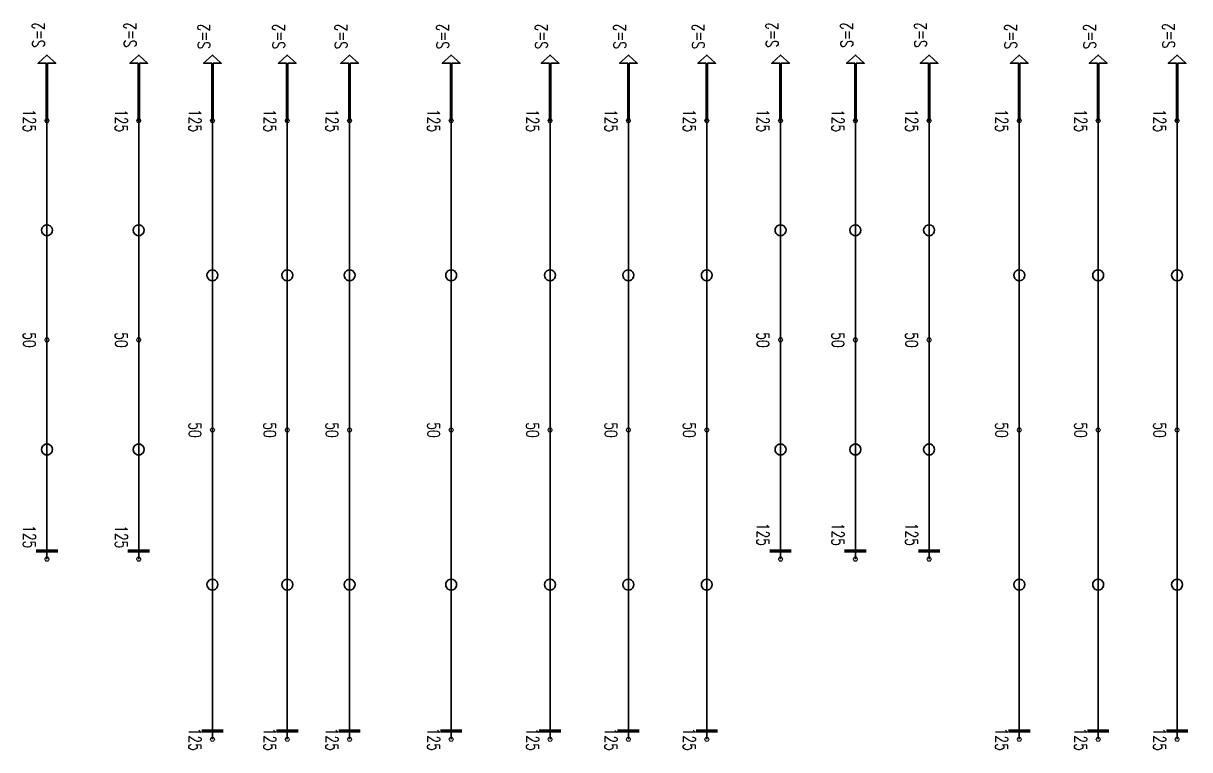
# Model space of a CAD drawing. Header units: millimetres. Extents: x 118516 to 587762, y -24154 to 50684.
# Drawn here: x 531768 to 553120, y 27610 to 40912 of the extents above; entities that cross this region are included whole.
import ezdxf

# ---------------------------------------------------------------- set-up
doc = ezdxf.new("R2010")
doc.units = ezdxf.units.MM
doc.layers.add('Current_plane_Column', color=7, linetype='Continuous', true_color=0x4b00ff)
doc.layers.add('NDC_S-ANNO', color=7, linetype='Continuous', lineweight=20)
doc.layers.add('NDC_S-TENDON', color=6, linetype='Continuous', lineweight=35)
doc.styles.add('NDC_ANNO', font='', dxfattribs={"width": 0.8})
doc.styles.get('NDC_ANNO').set_extended_font_data('Dotum')

# ---------------------------------------------------------------- blocks, each defined once
blk = doc.blocks.new('TDY')
at = {"layer": 'NDC_S-TENDON', "linetype": 'Continuous'}
for points, elevation in [([(23462, 29630), (23462, 30680), (23612, 30680), (23450, 30830), (23288, 30680), (23438, 30680), (23438, 29630)], 2875), ([(25142, 29630), (25142, 30680), (25292, 30680), (25130, 30830), (24968, 30680), (25118, 30680), (25118, 29630)], 2875), ([(26492, 29630), (26492, 30680), (26642, 30680), (26480, 30830), (26318, 30680), (26468, 30680), (26468, 29630)], 2875), ([(27862, 29630), (27862, 30680), (28012, 30680), (27850, 30830), (27688, 30680), (27838, 30680), (27838, 29630)], 2875), ([(29002, 29630), (29002, 30680), (29152, 30680), (28990, 30830), (28828, 30680), (28978, 30680), (28978, 29630)], 2875), ([(30862, 29630), (30862, 30680), (31012, 30680), (30850, 30830), (30688, 30680), (30838, 30680), (30838, 29630)], 2875), ([(32672, 29630), (32672, 30680), (32822, 30680), (32660, 30830), (32498, 30680), (32648, 30680), (32648, 29630)], 2875), ([(34107, 29630), (34107, 30680), (34257, 30680), (34095, 30830), (33933, 30680), (34083, 30680), (34083, 29630)], 2875), ([(35542, 29630), (35542, 30680), (35692, 30680), (35530, 30830), (35368, 30680), (35518, 30680), (35518, 29630)], 2875), ([(36892, 29630), (36892, 30680), (37042, 30680), (36880, 30830), (36718, 30680), (36868, 30680), (36868, 29630)], 2875), ([(38262, 29630), (38262, 30680), (38412, 30680), (38250, 30830), (38088, 30680), (38238, 30680), (38238, 29630)], 2875), ([(39612, 29630), (39612, 30680), (39762, 30680), (39600, 30830), (39438, 30680), (39588, 30680), (39588, 29630)], 2875), ([(41262, 29630), (41262, 30680), (41412, 30680), (41250, 30830), (41088, 30680), (41238, 30680), (41238, 29630)], 2875), ([(42707, 29630), (42707, 30680), (42857, 30680), (42695, 30830), (42533, 30680), (42683, 30680), (42683, 29630)], 2875), ([(44152, 29630), (44152, 30680), (44302, 30680), (44140, 30830), (43978, 30680), (44128, 30680), (44128, 29630)], 2875), ([(23450, 27523), (23481, 27527), (23509, 27542), (23531, 27564), (23545, 27592), (23550, 27623), (23545, 27653), (23531, 27681), (23509, 27703), (23481, 27718), (23450, 27723), (23419, 27718), (23391, 27703), (23369, 27681), (23355, 27653), (23350, 27623), (23355, 27592), (23369, 27564), (23391, 27542), (23419, 27527), (23450, 27523)], 2832), ([(25130, 27523), (25160, 27527), (25188, 27542), (25210, 27564), (25225, 27592), (25230, 27623), (25225, 27653), (25210, 27681), (25188, 27703), (25160, 27718), (25130, 27723), (25099, 27718), (25071, 27703), (25049, 27681), (25034, 27653), (25030, 27623), (25034, 27592), (25049, 27564), (25071, 27542), (25099, 27527), (25130, 27523)], 2832), ([(36880, 27523), (36910, 27527), (36938, 27542), (36960, 27564), (36975, 27592), (36980, 27623), (36975, 27653), (36960, 27681), (36938, 27703), (36910, 27718), (36880, 27723), (36849, 27718), (36821, 27703), (36799, 27681), (36784, 27653), (36780, 27623), (36784, 27592), (36799, 27564), (36821, 27542), (36849, 27527), (36880, 27523)], 2832), ([(38250, 27523), (38281, 27527), (38309, 27542), (38331, 27564), (38345, 27592), (38350, 27623), (38345, 27653), (38331, 27681), (38309, 27703), (38281, 27718), (38250, 27723), (38219, 27718), (38191, 27703), (38169, 27681), (38155, 27653), (38150, 27623), (38155, 27592), (38169, 27564), (38191, 27542), (38219, 27527), (38250, 27523)], 2832), ([(39600, 27523), (39631, 27527), (39659, 27542), (39681, 27564), (39695, 27592), (39700, 27623), (39695, 27653), (39681, 27681), (39659, 27703), (39631, 27718), (39600, 27723), (39569, 27718), (39541, 27703), (39519, 27681), (39505, 27653), (39500, 27623), (39505, 27592), (39519, 27564), (39541, 27542), (39569, 27527), (39600, 27523)], 2832), ([(26480, 26698), (26510, 26702), (26538, 26717), (26560, 26739), (26575, 26767), (26580, 26798), (26575, 26828), (26560, 26856), (26538, 26878), (26510, 26893), (26480, 26898), (26449, 26893), (26421, 26878), (26399, 26856), (26384, 26828), (26380, 26798), (26384, 26767), (26399, 26739), (26421, 26717), (26449, 26702), (26480, 26698)], 2832), ([(27850, 26698), (27881, 26702), (27909, 26717), (27931, 26739), (27945, 26767), (27950, 26798), (27945, 26828), (27931, 26856), (27909, 26878), (27881, 26893), (27850, 26898), (27819, 26893), (27791, 26878), (27769, 26856), (27755, 26828), (27750, 26798), (27755, 26767), (27769, 26739), (27791, 26717), (27819, 26702), (27850, 26698)], 2832), ([(28990, 26698), (29021, 26702), (29049, 26717), (29071, 26739), (29085, 26767), (29090, 26798), (29085, 26828), (29071, 26856), (29049, 26878), (29021, 26893), (28990, 26898), (28959, 26893), (28931, 26878), (28909, 26856), (28895, 26828), (28890, 26798), (28895, 26767), (28909, 26739), (28931, 26717), (28959, 26702), (28990, 26698)], 2832), ([(30850, 26698), (30881, 26702), (30909, 26717), (30931, 26739), (30945, 26767), (30950, 26798), (30945, 26828), (30931, 26856), (30909, 26878), (30881, 26893), (30850, 26898), (30819, 26893), (30791, 26878), (30769, 26856), (30755, 26828), (30750, 26798), (30755, 26767), (30769, 26739), (30791, 26717), (30819, 26702), (30850, 26698)], 2832), ([(32660, 26698), (32691, 26702), (32719, 26717), (32741, 26739), (32755, 26767), (32760, 26798), (32755, 26828), (32741, 26856), (32719, 26878), (32691, 26893), (32660, 26898), (32629, 26893), (32601, 26878), (32579, 26856), (32565, 26828), (32560, 26798), (32565, 26767), (32579, 26739), (32601, 26717), (32629, 26702), (32660, 26698)], 2832), ([(34095, 26698), (34126, 26702), (34154, 26717), (34176, 26739), (34190, 26767), (34195, 26798), (34190, 26828), (34176, 26856), (34154, 26878), (34126, 26893), (34095, 26898), (34064, 26893), (34036, 26878), (34014, 26856), (34000, 26828), (33995, 26798), (34000, 26767), (34014, 26739), (34036, 26717), (34064, 26702), (34095, 26698)], 2832), ([(35530, 26698), (35560, 26702), (35588, 26717), (35610, 26739), (35625, 26767), (35630, 26798), (35625, 26828), (35610, 26856), (35588, 26878), (35560, 26893), (35530, 26898), (35499, 26893), (35471, 26878), (35449, 26856), (35434, 26828), (35430, 26798), (35434, 26767), (35449, 26739), (35471, 26717), (35499, 26702), (35530, 26698)], 2832), ([(41250, 26698), (41281, 26702), (41309, 26717), (41331, 26739), (41345, 26767), (41350, 26798), (41345, 26828), (41331, 26856), (41309, 26878), (41281, 26893), (41250, 26898), (41219, 26893), (41191, 26878), (41169, 26856), (41155, 26828), (41150, 26798), (41155, 26767), (41169, 26739), (41191, 26717), (41219, 26702), (41250, 26698)], 2832), ([(42695, 26698), (42726, 26702), (42754, 26717), (42776, 26739), (42790, 26767), (42795, 26798), (42790, 26828), (42776, 26856), (42754, 26878), (42726, 26893), (42695, 26898), (42664, 26893), (42636, 26878), (42614, 26856), (42600, 26828), (42595, 26798), (42600, 26767), (42614, 26739), (42636, 26717), (42664, 26702), (42695, 26698)], 2832), ([(44140, 26698), (44171, 26702), (44199, 26717), (44221, 26739), (44235, 26767), (44240, 26798), (44235, 26828), (44221, 26856), (44199, 26878), (44171, 26893), (44140, 26898), (44109, 26893), (44081, 26878), (44059, 26856), (44045, 26828), (44040, 26798), (44045, 26767), (44059, 26739), (44081, 26717), (44109, 26702), (44140, 26698)], 2832), ([(23450, 23508), (23481, 23512), (23509, 23527), (23531, 23549), (23545, 23577), (23550, 23608), (23545, 23638), (23531, 23666), (23509, 23688), (23481, 23703), (23450, 23708), (23419, 23703), (23391, 23688), (23369, 23666), (23355, 23638), (23350, 23608), (23355, 23577), (23369, 23549), (23391, 23527), (23419, 23512), (23450, 23508)], 2832), ([(25130, 23508), (25160, 23512), (25188, 23527), (25210, 23549), (25225, 23577), (25230, 23608), (25225, 23638), (25210, 23666), (25188, 23688), (25160, 23703), (25130, 23708), (25099, 23703), (25071, 23688), (25049, 23666), (25034, 23638), (25030, 23608), (25034, 23577), (25049, 23549), (25071, 23527), (25099, 23512), (25130, 23508)], 2832), ([(36880, 23508), (36910, 23512), (36938, 23527), (36960, 23549), (36975, 23577), (36980, 23608), (36975, 23638), (36960, 23666), (36938, 23688), (36910, 23703), (36880, 23708), (36849, 23703), (36821, 23688), (36799, 23666), (36784, 23638), (36780, 23608), (36784, 23577), (36799, 23549), (36821, 23527), (36849, 23512), (36880, 23508)], 2832), ([(38250, 23508), (38281, 23512), (38309, 23527), (38331, 23549), (38345, 23577), (38350, 23608), (38345, 23638), (38331, 23666), (38309, 23688), (38281, 23703), (38250, 23708), (38219, 23703), (38191, 23688), (38169, 23666), (38155, 23638), (38150, 23608), (38155, 23577), (38169, 23549), (38191, 23527), (38219, 23512), (38250, 23508)], 2832), ([(39600, 23508), (39631, 23512), (39659, 23527), (39681, 23549), (39695, 23577), (39700, 23608), (39695, 23638), (39681, 23666), (39659, 23688), (39631, 23703), (39600, 23708), (39569, 23703), (39541, 23688), (39519, 23666), (39505, 23638), (39500, 23608), (39505, 23577), (39519, 23549), (39541, 23527), (39569, 23512), (39600, 23508)], 2832), ([(26480, 21033), (26510, 21037), (26538, 21052), (26560, 21074), (26575, 21102), (26580, 21133), (26575, 21163), (26560, 21191), (26538, 21213), (26510, 21228), (26480, 21233), (26449, 21228), (26421, 21213), (26399, 21191), (26384, 21163), (26380, 21133), (26384, 21102), (26399, 21074), (26421, 21052), (26449, 21037), (26480, 21033)], 2832), ([(27850, 21033), (27881, 21037), (27909, 21052), (27931, 21074), (27945, 21102), (27950, 21133), (27945, 21163), (27931, 21191), (27909, 21213), (27881, 21228), (27850, 21233), (27819, 21228), (27791, 21213), (27769, 21191), (27755, 21163), (27750, 21133), (27755, 21102), (27769, 21074), (27791, 21052), (27819, 21037), (27850, 21033)], 2832), ([(28990, 21033), (29021, 21037), (29049, 21052), (29071, 21074), (29085, 21102), (29090, 21133), (29085, 21163), (29071, 21191), (29049, 21213), (29021, 21228), (28990, 21233), (28959, 21228), (28931, 21213), (28909, 21191), (28895, 21163), (28890, 21133), (28895, 21102), (28909, 21074), (28931, 21052), (28959, 21037), (28990, 21033)], 2832), ([(30850, 21033), (30881, 21037), (30909, 21052), (30931, 21074), (30945, 21102), (30950, 21133), (30945, 21163), (30931, 21191), (30909, 21213), (30881, 21228), (30850, 21233), (30819, 21228), (30791, 21213), (30769, 21191), (30755, 21163), (30750, 21133), (30755, 21102), (30769, 21074), (30791, 21052), (30819, 21037), (30850, 21033)], 2832), ([(32660, 21033), (32691, 21037), (32719, 21052), (32741, 21074), (32755, 21102), (32760, 21133), (32755, 21163), (32741, 21191), (32719, 21213), (32691, 21228), (32660, 21233), (32629, 21228), (32601, 21213), (32579, 21191), (32565, 21163), (32560, 21133), (32565, 21102), (32579, 21074), (32601, 21052), (32629, 21037), (32660, 21033)], 2832), ([(34095, 21033), (34126, 21037), (34154, 21052), (34176, 21074), (34190, 21102), (34195, 21133), (34190, 21163), (34176, 21191), (34154, 21213), (34126, 21228), (34095, 21233), (34064, 21228), (34036, 21213), (34014, 21191), (34000, 21163), (33995, 21133), (34000, 21102), (34014, 21074), (34036, 21052), (34064, 21037), (34095, 21033)], 2832), ([(35530, 21033), (35560, 21037), (35588, 21052), (35610, 21074), (35625, 21102), (35630, 21133), (35625, 21163), (35610, 21191), (35588, 21213), (35560, 21228), (35530, 21233), (35499, 21228), (35471, 21213), (35449, 21191), (35434, 21163), (35430, 21133), (35434, 21102), (35449, 21074), (35471, 21052), (35499, 21037), (35530, 21033)], 2832), ([(41250, 21033), (41281, 21037), (41309, 21052), (41331, 21074), (41345, 21102), (41350, 21133), (41345, 21163), (41331, 21191), (41309, 21213), (41281, 21228), (41250, 21233), (41219, 21228), (41191, 21213), (41169, 21191), (41155, 21163), (41150, 21133), (41155, 21102), (41169, 21074), (41191, 21052), (41219, 21037), (41250, 21033)], 2832), ([(42695, 21033), (42726, 21037), (42754, 21052), (42776, 21074), (42790, 21102), (42795, 21133), (42790, 21163), (42776, 21191), (42754, 21213), (42726, 21228), (42695, 21233), (42664, 21228), (42636, 21213), (42614, 21191), (42600, 21163), (42595, 21133), (42600, 21102), (42614, 21074), (42636, 21052), (42664, 21037), (42695, 21033)], 2832), ([(44140, 21033), (44171, 21037), (44199, 21052), (44221, 21074), (44235, 21102), (44240, 21133), (44235, 21163), (44221, 21191), (44199, 21213), (44171, 21228), (44140, 21233), (44109, 21228), (44081, 21213), (44059, 21191), (44045, 21163), (44040, 21133), (44045, 21102), (44059, 21074), (44081, 21052), (44109, 21037), (44140, 21033)], 2832)]:
    blk.add_lwpolyline(points, close=True, dxfattribs=dict(at, elevation=elevation))
for points, elevation in [([(23490, 29630, 20, 20, 0), (23470, 29665, 20, 20, 0), (23430, 29665, 20, 20, 0), (23410, 29630, 20, 20, 0), (23430, 29595, 20, 20, 0), (23470, 29595, 20, 20, 0)], 2875), ([(23490, 29630, 20, 20, 0), (23470, 29665, 20, 20, 0), (23430, 29665, 20, 20, 0), (23410, 29630, 20, 20, 0), (23430, 29595, 20, 20, 0), (23470, 29595, 20, 20, 0)], 2875), ([(25170, 29630, 20, 20, 0), (25150, 29665, 20, 20, 0), (25110, 29665, 20, 20, 0), (25090, 29630, 20, 20, 0), (25110, 29595, 20, 20, 0), (25150, 29595, 20, 20, 0)], 2875), ([(25170, 29630, 20, 20, 0), (25150, 29665, 20, 20, 0), (25110, 29665, 20, 20, 0), (25090, 29630, 20, 20, 0), (25110, 29595, 20, 20, 0), (25150, 29595, 20, 20, 0)], 2875), ([(26520, 29630, 20, 20, 0), (26500, 29665, 20, 20, 0), (26460, 29665, 20, 20, 0), (26440, 29630, 20, 20, 0), (26460, 29595, 20, 20, 0), (26500, 29595, 20, 20, 0)], 2875), ([(26520, 29630, 20, 20, 0), (26500, 29665, 20, 20, 0), (26460, 29665, 20, 20, 0), (26440, 29630, 20, 20, 0), (26460, 29595, 20, 20, 0), (26500, 29595, 20, 20, 0)], 2875), ([(27890, 29630, 20, 20, 0), (27870, 29665, 20, 20, 0), (27830, 29665, 20, 20, 0), (27810, 29630, 20, 20, 0), (27830, 29595, 20, 20, 0), (27870, 29595, 20, 20, 0)], 2875), ([(27890, 29630, 20, 20, 0), (27870, 29665, 20, 20, 0), (27830, 29665, 20, 20, 0), (27810, 29630, 20, 20, 0), (27830, 29595, 20, 20, 0), (27870, 29595, 20, 20, 0)], 2875), ([(29030, 29630, 20, 20, 0), (29010, 29665, 20, 20, 0), (28970, 29665, 20, 20, 0), (28950, 29630, 20, 20, 0), (28970, 29595, 20, 20, 0), (29010, 29595, 20, 20, 0)], 2875), ([(29030, 29630, 20, 20, 0), (29010, 29665, 20, 20, 0), (28970, 29665, 20, 20, 0), (28950, 29630, 20, 20, 0), (28970, 29595, 20, 20, 0), (29010, 29595, 20, 20, 0)], 2875), ([(30890, 29630, 20, 20, 0), (30870, 29665, 20, 20, 0), (30830, 29665, 20, 20, 0), (30810, 29630, 20, 20, 0), (30830, 29595, 20, 20, 0), (30870, 29595, 20, 20, 0)], 2875), ([(30890, 29630, 20, 20, 0), (30870, 29665, 20, 20, 0), (30830, 29665, 20, 20, 0), (30810, 29630, 20, 20, 0), (30830, 29595, 20, 20, 0), (30870, 29595, 20, 20, 0)], 2875), ([(32700, 29630, 20, 20, 0), (32680, 29665, 20, 20, 0), (32640, 29665, 20, 20, 0), (32620, 29630, 20, 20, 0), (32640, 29595, 20, 20, 0), (32680, 29595, 20, 20, 0)], 2875), ([(32700, 29630, 20, 20, 0), (32680, 29665, 20, 20, 0), (32640, 29665, 20, 20, 0), (32620, 29630, 20, 20, 0), (32640, 29595, 20, 20, 0), (32680, 29595, 20, 20, 0)], 2875), ([(34135, 29630, 20, 20, 0), (34115, 29665, 20, 20, 0), (34075, 29665, 20, 20, 0), (34055, 29630, 20, 20, 0), (34075, 29595, 20, 20, 0), (34115, 29595, 20, 20, 0)], 2875), ([(34135, 29630, 20, 20, 0), (34115, 29665, 20, 20, 0), (34075, 29665, 20, 20, 0), (34055, 29630, 20, 20, 0), (34075, 29595, 20, 20, 0), (34115, 29595, 20, 20, 0)], 2875), ([(35570, 29630, 20, 20, 0), (35550, 29665, 20, 20, 0), (35510, 29665, 20, 20, 0), (35490, 29630, 20, 20, 0), (35510, 29595, 20, 20, 0), (35550, 29595, 20, 20, 0)], 2875), ([(35570, 29630, 20, 20, 0), (35550, 29665, 20, 20, 0), (35510, 29665, 20, 20, 0), (35490, 29630, 20, 20, 0), (35510, 29595, 20, 20, 0), (35550, 29595, 20, 20, 0)], 2875), ([(36920, 29630, 20, 20, 0), (36900, 29665, 20, 20, 0), (36860, 29665, 20, 20, 0), (36840, 29630, 20, 20, 0), (36860, 29595, 20, 20, 0), (36900, 29595, 20, 20, 0)], 2875), ([(36920, 29630, 20, 20, 0), (36900, 29665, 20, 20, 0), (36860, 29665, 20, 20, 0), (36840, 29630, 20, 20, 0), (36860, 29595, 20, 20, 0), (36900, 29595, 20, 20, 0)], 2875), ([(38290, 29630, 20, 20, 0), (38270, 29665, 20, 20, 0), (38230, 29665, 20, 20, 0), (38210, 29630, 20, 20, 0), (38230, 29595, 20, 20, 0), (38270, 29595, 20, 20, 0)], 2875), ([(38290, 29630, 20, 20, 0), (38270, 29665, 20, 20, 0), (38230, 29665, 20, 20, 0), (38210, 29630, 20, 20, 0), (38230, 29595, 20, 20, 0), (38270, 29595, 20, 20, 0)], 2875), ([(39640, 29630, 20, 20, 0), (39620, 29665, 20, 20, 0), (39580, 29665, 20, 20, 0), (39560, 29630, 20, 20, 0), (39580, 29595, 20, 20, 0), (39620, 29595, 20, 20, 0)], 2875), ([(39640, 29630, 20, 20, 0), (39620, 29665, 20, 20, 0), (39580, 29665, 20, 20, 0), (39560, 29630, 20, 20, 0), (39580, 29595, 20, 20, 0), (39620, 29595, 20, 20, 0)], 2875), ([(41290, 29630, 20, 20, 0), (41270, 29665, 20, 20, 0), (41230, 29665, 20, 20, 0), (41210, 29630, 20, 20, 0), (41230, 29595, 20, 20, 0), (41270, 29595, 20, 20, 0)], 2875), ([(41290, 29630, 20, 20, 0), (41270, 29665, 20, 20, 0), (41230, 29665, 20, 20, 0), (41210, 29630, 20, 20, 0), (41230, 29595, 20, 20, 0), (41270, 29595, 20, 20, 0)], 2875), ([(42735, 29630, 20, 20, 0), (42715, 29665, 20, 20, 0), (42675, 29665, 20, 20, 0), (42655, 29630, 20, 20, 0), (42675, 29595, 20, 20, 0), (42715, 29595, 20, 20, 0)], 2875), ([(42735, 29630, 20, 20, 0), (42715, 29665, 20, 20, 0), (42675, 29665, 20, 20, 0), (42655, 29630, 20, 20, 0), (42675, 29595, 20, 20, 0), (42715, 29595, 20, 20, 0)], 2875), ([(44180, 29630, 20, 20, 0), (44160, 29665, 20, 20, 0), (44120, 29665, 20, 20, 0), (44100, 29630, 20, 20, 0), (44120, 29595, 20, 20, 0), (44160, 29595, 20, 20, 0)], 2875), ([(44180, 29630, 20, 20, 0), (44160, 29665, 20, 20, 0), (44120, 29665, 20, 20, 0), (44100, 29630, 20, 20, 0), (44120, 29595, 20, 20, 0), (44160, 29595, 20, 20, 0)], 2875), ([(23490, 25615, 20, 20, 0), (23470, 25650, 20, 20, 0), (23430, 25650, 20, 20, 0), (23410, 25615, 20, 20, 0), (23430, 25580, 20, 20, 0), (23470, 25580, 20, 20, 0)], 2800), ([(23490, 25615, 20, 20, 0), (23470, 25650, 20, 20, 0), (23430, 25650, 20, 20, 0), (23410, 25615, 20, 20, 0), (23430, 25580, 20, 20, 0), (23470, 25580, 20, 20, 0)], 2800), ([(25170, 25615, 20, 20, 0), (25150, 25650, 20, 20, 0), (25110, 25650, 20, 20, 0), (25090, 25615, 20, 20, 0), (25110, 25580, 20, 20, 0), (25150, 25580, 20, 20, 0)], 2800), ([(25170, 25615, 20, 20, 0), (25150, 25650, 20, 20, 0), (25110, 25650, 20, 20, 0), (25090, 25615, 20, 20, 0), (25110, 25580, 20, 20, 0), (25150, 25580, 20, 20, 0)], 2800), ([(36920, 25615, 20, 20, 0), (36900, 25650, 20, 20, 0), (36860, 25650, 20, 20, 0), (36840, 25615, 20, 20, 0), (36860, 25580, 20, 20, 0), (36900, 25580, 20, 20, 0)], 2800), ([(36920, 25615, 20, 20, 0), (36900, 25650, 20, 20, 0), (36860, 25650, 20, 20, 0), (36840, 25615, 20, 20, 0), (36860, 25580, 20, 20, 0), (36900, 25580, 20, 20, 0)], 2800), ([(38290, 25615, 20, 20, 0), (38270, 25650, 20, 20, 0), (38230, 25650, 20, 20, 0), (38210, 25615, 20, 20, 0), (38230, 25580, 20, 20, 0), (38270, 25580, 20, 20, 0)], 2800), ([(38290, 25615, 20, 20, 0), (38270, 25650, 20, 20, 0), (38230, 25650, 20, 20, 0), (38210, 25615, 20, 20, 0), (38230, 25580, 20, 20, 0), (38270, 25580, 20, 20, 0)], 2800), ([(39640, 25615, 20, 20, 0), (39620, 25650, 20, 20, 0), (39580, 25650, 20, 20, 0), (39560, 25615, 20, 20, 0), (39580, 25580, 20, 20, 0), (39620, 25580, 20, 20, 0)], 2800), ([(39640, 25615, 20, 20, 0), (39620, 25650, 20, 20, 0), (39580, 25650, 20, 20, 0), (39560, 25615, 20, 20, 0), (39580, 25580, 20, 20, 0), (39620, 25580, 20, 20, 0)], 2800), ([(26520, 23965, 20, 20, 0), (26500, 24000, 20, 20, 0), (26460, 24000, 20, 20, 0), (26440, 23965, 20, 20, 0), (26460, 23930, 20, 20, 0), (26500, 23930, 20, 20, 0)], 2800), ([(26520, 23965, 20, 20, 0), (26500, 24000, 20, 20, 0), (26460, 24000, 20, 20, 0), (26440, 23965, 20, 20, 0), (26460, 23930, 20, 20, 0), (26500, 23930, 20, 20, 0)], 2800), ([(27890, 23965, 20, 20, 0), (27870, 24000, 20, 20, 0), (27830, 24000, 20, 20, 0), (27810, 23965, 20, 20, 0), (27830, 23930, 20, 20, 0), (27870, 23930, 20, 20, 0)], 2800), ([(27890, 23965, 20, 20, 0), (27870, 24000, 20, 20, 0), (27830, 24000, 20, 20, 0), (27810, 23965, 20, 20, 0), (27830, 23930, 20, 20, 0), (27870, 23930, 20, 20, 0)], 2800), ([(29030, 23965, 20, 20, 0), (29010, 24000, 20, 20, 0), (28970, 24000, 20, 20, 0), (28950, 23965, 20, 20, 0), (28970, 23930, 20, 20, 0), (29010, 23930, 20, 20, 0)], 2800), ([(29030, 23965, 20, 20, 0), (29010, 24000, 20, 20, 0), (28970, 24000, 20, 20, 0), (28950, 23965, 20, 20, 0), (28970, 23930, 20, 20, 0), (29010, 23930, 20, 20, 0)], 2800), ([(30890, 23965, 20, 20, 0), (30870, 24000, 20, 20, 0), (30830, 24000, 20, 20, 0), (30810, 23965, 20, 20, 0), (30830, 23930, 20, 20, 0), (30870, 23930, 20, 20, 0)], 2800), ([(30890, 23965, 20, 20, 0), (30870, 24000, 20, 20, 0), (30830, 24000, 20, 20, 0), (30810, 23965, 20, 20, 0), (30830, 23930, 20, 20, 0), (30870, 23930, 20, 20, 0)], 2800), ([(32700, 23965, 20, 20, 0), (32680, 24000, 20, 20, 0), (32640, 24000, 20, 20, 0), (32620, 23965, 20, 20, 0), (32640, 23930, 20, 20, 0), (32680, 23930, 20, 20, 0)], 2800), ([(32700, 23965, 20, 20, 0), (32680, 24000, 20, 20, 0), (32640, 24000, 20, 20, 0), (32620, 23965, 20, 20, 0), (32640, 23930, 20, 20, 0), (32680, 23930, 20, 20, 0)], 2800), ([(34135, 23965, 20, 20, 0), (34115, 24000, 20, 20, 0), (34075, 24000, 20, 20, 0), (34055, 23965, 20, 20, 0), (34075, 23930, 20, 20, 0), (34115, 23930, 20, 20, 0)], 2800), ([(34135, 23965, 20, 20, 0), (34115, 24000, 20, 20, 0), (34075, 24000, 20, 20, 0), (34055, 23965, 20, 20, 0), (34075, 23930, 20, 20, 0), (34115, 23930, 20, 20, 0)], 2800), ([(35570, 23965, 20, 20, 0), (35550, 24000, 20, 20, 0), (35510, 24000, 20, 20, 0), (35490, 23965, 20, 20, 0), (35510, 23930, 20, 20, 0), (35550, 23930, 20, 20, 0)], 2800), ([(35570, 23965, 20, 20, 0), (35550, 24000, 20, 20, 0), (35510, 24000, 20, 20, 0), (35490, 23965, 20, 20, 0), (35510, 23930, 20, 20, 0), (35550, 23930, 20, 20, 0)], 2800), ([(41290, 23965, 20, 20, 0), (41270, 24000, 20, 20, 0), (41230, 24000, 20, 20, 0), (41210, 23965, 20, 20, 0), (41230, 23930, 20, 20, 0), (41270, 23930, 20, 20, 0)], 2800), ([(41290, 23965, 20, 20, 0), (41270, 24000, 20, 20, 0), (41230, 24000, 20, 20, 0), (41210, 23965, 20, 20, 0), (41230, 23930, 20, 20, 0), (41270, 23930, 20, 20, 0)], 2800), ([(42735, 23965, 20, 20, 0), (42715, 24000, 20, 20, 0), (42675, 24000, 20, 20, 0), (42655, 23965, 20, 20, 0), (42675, 23930, 20, 20, 0), (42715, 23930, 20, 20, 0)], 2800), ([(42735, 23965, 20, 20, 0), (42715, 24000, 20, 20, 0), (42675, 24000, 20, 20, 0), (42655, 23965, 20, 20, 0), (42675, 23930, 20, 20, 0), (42715, 23930, 20, 20, 0)], 2800), ([(44180, 23965, 20, 20, 0), (44160, 24000, 20, 20, 0), (44120, 24000, 20, 20, 0), (44100, 23965, 20, 20, 0), (44120, 23930, 20, 20, 0), (44160, 23930, 20, 20, 0)], 2800), ([(44180, 23965, 20, 20, 0), (44160, 24000, 20, 20, 0), (44120, 24000, 20, 20, 0), (44100, 23965, 20, 20, 0), (44120, 23930, 20, 20, 0), (44160, 23930, 20, 20, 0)], 2800), ([(23490, 21600, 20, 20, 0), (23470, 21635, 20, 20, 0), (23430, 21635, 20, 20, 0), (23410, 21600, 20, 20, 0), (23430, 21565, 20, 20, 0), (23470, 21565, 20, 20, 0)], 2875), ([(23490, 21600, 20, 20, 0), (23470, 21635, 20, 20, 0), (23430, 21635, 20, 20, 0), (23410, 21600, 20, 20, 0), (23430, 21565, 20, 20, 0), (23470, 21565, 20, 20, 0)], 2875), ([(25170, 21600, 20, 20, 0), (25150, 21635, 20, 20, 0), (25110, 21635, 20, 20, 0), (25090, 21600, 20, 20, 0), (25110, 21565, 20, 20, 0), (25150, 21565, 20, 20, 0)], 2875), ([(25170, 21600, 20, 20, 0), (25150, 21635, 20, 20, 0), (25110, 21635, 20, 20, 0), (25090, 21600, 20, 20, 0), (25110, 21565, 20, 20, 0), (25150, 21565, 20, 20, 0)], 2875), ([(36920, 21600, 20, 20, 0), (36900, 21635, 20, 20, 0), (36860, 21635, 20, 20, 0), (36840, 21600, 20, 20, 0), (36860, 21565, 20, 20, 0), (36900, 21565, 20, 20, 0)], 2875), ([(36920, 21600, 20, 20, 0), (36900, 21635, 20, 20, 0), (36860, 21635, 20, 20, 0), (36840, 21600, 20, 20, 0), (36860, 21565, 20, 20, 0), (36900, 21565, 20, 20, 0)], 2875), ([(38290, 21600, 20, 20, 0), (38270, 21635, 20, 20, 0), (38230, 21635, 20, 20, 0), (38210, 21600, 20, 20, 0), (38230, 21565, 20, 20, 0), (38270, 21565, 20, 20, 0)], 2875), ([(38290, 21600, 20, 20, 0), (38270, 21635, 20, 20, 0), (38230, 21635, 20, 20, 0), (38210, 21600, 20, 20, 0), (38230, 21565, 20, 20, 0), (38270, 21565, 20, 20, 0)], 2875), ([(39640, 21600, 20, 20, 0), (39620, 21635, 20, 20, 0), (39580, 21635, 20, 20, 0), (39560, 21600, 20, 20, 0), (39580, 21565, 20, 20, 0), (39620, 21565, 20, 20, 0)], 2875), ([(39640, 21600, 20, 20, 0), (39620, 21635, 20, 20, 0), (39580, 21635, 20, 20, 0), (39560, 21600, 20, 20, 0), (39580, 21565, 20, 20, 0), (39620, 21565, 20, 20, 0)], 2875), ([(26520, 18300, 20, 20, 0), (26500, 18335, 20, 20, 0), (26460, 18335, 20, 20, 0), (26440, 18300, 20, 20, 0), (26460, 18265, 20, 20, 0), (26500, 18265, 20, 20, 0)], 2875), ([(26520, 18300, 20, 20, 0), (26500, 18335, 20, 20, 0), (26460, 18335, 20, 20, 0), (26440, 18300, 20, 20, 0), (26460, 18265, 20, 20, 0), (26500, 18265, 20, 20, 0)], 2875), ([(27890, 18300, 20, 20, 0), (27870, 18335, 20, 20, 0), (27830, 18335, 20, 20, 0), (27810, 18300, 20, 20, 0), (27830, 18265, 20, 20, 0), (27870, 18265, 20, 20, 0)], 2875), ([(27890, 18300, 20, 20, 0), (27870, 18335, 20, 20, 0), (27830, 18335, 20, 20, 0), (27810, 18300, 20, 20, 0), (27830, 18265, 20, 20, 0), (27870, 18265, 20, 20, 0)], 2875), ([(29030, 18300, 20, 20, 0), (29010, 18335, 20, 20, 0), (28970, 18335, 20, 20, 0), (28950, 18300, 20, 20, 0), (28970, 18265, 20, 20, 0), (29010, 18265, 20, 20, 0)], 2875), ([(29030, 18300, 20, 20, 0), (29010, 18335, 20, 20, 0), (28970, 18335, 20, 20, 0), (28950, 18300, 20, 20, 0), (28970, 18265, 20, 20, 0), (29010, 18265, 20, 20, 0)], 2875), ([(30890, 18300, 20, 20, 0), (30870, 18335, 20, 20, 0), (30830, 18335, 20, 20, 0), (30810, 18300, 20, 20, 0), (30830, 18265, 20, 20, 0), (30870, 18265, 20, 20, 0)], 2875), ([(30890, 18300, 20, 20, 0), (30870, 18335, 20, 20, 0), (30830, 18335, 20, 20, 0), (30810, 18300, 20, 20, 0), (30830, 18265, 20, 20, 0), (30870, 18265, 20, 20, 0)], 2875), ([(32700, 18300, 20, 20, 0), (32680, 18335, 20, 20, 0), (32640, 18335, 20, 20, 0), (32620, 18300, 20, 20, 0), (32640, 18265, 20, 20, 0), (32680, 18265, 20, 20, 0)], 2875), ([(32700, 18300, 20, 20, 0), (32680, 18335, 20, 20, 0), (32640, 18335, 20, 20, 0), (32620, 18300, 20, 20, 0), (32640, 18265, 20, 20, 0), (32680, 18265, 20, 20, 0)], 2875), ([(34135, 18300, 20, 20, 0), (34115, 18335, 20, 20, 0), (34075, 18335, 20, 20, 0), (34055, 18300, 20, 20, 0), (34075, 18265, 20, 20, 0), (34115, 18265, 20, 20, 0)], 2875), ([(34135, 18300, 20, 20, 0), (34115, 18335, 20, 20, 0), (34075, 18335, 20, 20, 0), (34055, 18300, 20, 20, 0), (34075, 18265, 20, 20, 0), (34115, 18265, 20, 20, 0)], 2875), ([(35570, 18300, 20, 20, 0), (35550, 18335, 20, 20, 0), (35510, 18335, 20, 20, 0), (35490, 18300, 20, 20, 0), (35510, 18265, 20, 20, 0), (35550, 18265, 20, 20, 0)], 2875), ([(35570, 18300, 20, 20, 0), (35550, 18335, 20, 20, 0), (35510, 18335, 20, 20, 0), (35490, 18300, 20, 20, 0), (35510, 18265, 20, 20, 0), (35550, 18265, 20, 20, 0)], 2875), ([(41290, 18300, 20, 20, 0), (41270, 18335, 20, 20, 0), (41230, 18335, 20, 20, 0), (41210, 18300, 20, 20, 0), (41230, 18265, 20, 20, 0), (41270, 18265, 20, 20, 0)], 2875), ([(41290, 18300, 20, 20, 0), (41270, 18335, 20, 20, 0), (41230, 18335, 20, 20, 0), (41210, 18300, 20, 20, 0), (41230, 18265, 20, 20, 0), (41270, 18265, 20, 20, 0)], 2875), ([(42735, 18300, 20, 20, 0), (42715, 18335, 20, 20, 0), (42675, 18335, 20, 20, 0), (42655, 18300, 20, 20, 0), (42675, 18265, 20, 20, 0), (42715, 18265, 20, 20, 0)], 2875), ([(42735, 18300, 20, 20, 0), (42715, 18335, 20, 20, 0), (42675, 18335, 20, 20, 0), (42655, 18300, 20, 20, 0), (42675, 18265, 20, 20, 0), (42715, 18265, 20, 20, 0)], 2875), ([(44180, 18300, 20, 20, 0), (44160, 18335, 20, 20, 0), (44120, 18335, 20, 20, 0), (44100, 18300, 20, 20, 0), (44120, 18265, 20, 20, 0), (44160, 18265, 20, 20, 0)], 2875), ([(44180, 18300, 20, 20, 0), (44160, 18335, 20, 20, 0), (44120, 18335, 20, 20, 0), (44100, 18300, 20, 20, 0), (44120, 18265, 20, 20, 0), (44160, 18265, 20, 20, 0)], 2875)]:
    blk.add_lwpolyline(points, format="xyseb", close=True, dxfattribs=dict(at, elevation=elevation))
at = {"layer": 'NDC_S-TENDON', "linetype": 'Continuous', "elevation": 2875}
for points in [[(23250, 21750, 60, 60, 0), (23650, 21750, 60, 60, 0)], [(24930, 21750, 60, 60, 0), (25330, 21750, 60, 60, 0)], [(36680, 21750, 60, 60, 0), (37080, 21750, 60, 60, 0)], [(38050, 21750, 60, 60, 0), (38450, 21750, 60, 60, 0)], [(39400, 21750, 60, 60, 0), (39800, 21750, 60, 60, 0)], [(26280, 18450, 60, 60, 0), (26680, 18450, 60, 60, 0)], [(27650, 18450, 60, 60, 0), (28050, 18450, 60, 60, 0)], [(28790, 18450, 60, 60, 0), (29190, 18450, 60, 60, 0)], [(30650, 18450, 60, 60, 0), (31050, 18450, 60, 60, 0)], [(32460, 18450, 60, 60, 0), (32860, 18450, 60, 60, 0)], [(33895, 18450, 60, 60, 0), (34295, 18450, 60, 60, 0)], [(35330, 18450, 60, 60, 0), (35730, 18450, 60, 60, 0)], [(41050, 18450, 60, 60, 0), (41450, 18450, 60, 60, 0)], [(42495, 18450, 60, 60, 0), (42895, 18450, 60, 60, 0)], [(43940, 18450, 60, 60, 0), (44340, 18450, 60, 60, 0)]]:
    blk.add_lwpolyline(points, format="xyseb", dxfattribs=at)
at = {"layer": 'NDC_S-TENDON', "linetype": 'Continuous'}
for points in [[(23450, 21600, 2875), (23450, 22135, 2872), (23450, 22671, 2862), (23450, 23206, 2845), (23450, 24009, 2820), (23450, 24812, 2805), (23450, 25615, 2800), (23450, 26418, 2805), (23450, 27221, 2820), (23450, 28024, 2845), (23450, 28559, 2862), (23450, 29095, 2872), (23450, 29630, 2875)], [(25130, 21600, 2875), (25130, 22135, 2872), (25130, 22671, 2862), (25130, 23206, 2845), (25130, 24009, 2820), (25130, 24812, 2805), (25130, 25615, 2800), (25130, 26418, 2805), (25130, 27221, 2820), (25130, 28024, 2845), (25130, 28559, 2862), (25130, 29095, 2872), (25130, 29630, 2875)], [(26480, 18300, 2875), (26480, 19055, 2872), (26480, 19811, 2862), (26480, 20566, 2845), (26480, 21416, 2825), (26480, 22266, 2811), (26480, 23115, 2803), (26480, 23965, 2800), (26480, 24815, 2803), (26480, 25665, 2811), (26480, 26514, 2825), (26480, 27364, 2845), (26480, 28119, 2862), (26480, 28875, 2872), (26480, 29630, 2875)], [(27850, 18300, 2875), (27850, 19055, 2872), (27850, 19811, 2862), (27850, 20566, 2845), (27850, 21416, 2825), (27850, 22266, 2811), (27850, 23115, 2803), (27850, 23965, 2800), (27850, 24815, 2803), (27850, 25665, 2811), (27850, 26514, 2825), (27850, 27364, 2845), (27850, 28119, 2862), (27850, 28875, 2872), (27850, 29630, 2875)], [(28990, 18300, 2875), (28990, 19055, 2872), (28990, 19811, 2862), (28990, 20566, 2845), (28990, 21416, 2825), (28990, 22266, 2811), (28990, 23115, 2803), (28990, 23965, 2800), (28990, 24815, 2803), (28990, 25665, 2811), (28990, 26514, 2825), (28990, 27364, 2845), (28990, 28119, 2862), (28990, 28875, 2872), (28990, 29630, 2875)], [(30850, 18300, 2875), (30850, 19055, 2872), (30850, 19811, 2862), (30850, 20566, 2845), (30850, 21416, 2825), (30850, 22266, 2811), (30850, 23115, 2803), (30850, 23965, 2800), (30850, 24815, 2803), (30850, 25665, 2811), (30850, 26514, 2825), (30850, 27364, 2845), (30850, 28119, 2862), (30850, 28875, 2872), (30850, 29630, 2875)], [(32660, 18300, 2875), (32660, 19055, 2872), (32660, 19811, 2862), (32660, 20566, 2845), (32660, 21416, 2825), (32660, 22266, 2811), (32660, 23115, 2803), (32660, 23965, 2800), (32660, 24815, 2803), (32660, 25665, 2811), (32660, 26514, 2825), (32660, 27364, 2845), (32660, 28119, 2862), (32660, 28875, 2872), (32660, 29630, 2875)], [(34095, 18300, 2875), (34095, 19055, 2872), (34095, 19811, 2862), (34095, 20566, 2845), (34095, 21416, 2825), (34095, 22266, 2811), (34095, 23115, 2803), (34095, 23965, 2800), (34095, 24815, 2803), (34095, 25665, 2811), (34095, 26514, 2825), (34095, 27364, 2845), (34095, 28119, 2862), (34095, 28875, 2872), (34095, 29630, 2875)], [(35530, 18300, 2875), (35530, 19055, 2872), (35530, 19811, 2862), (35530, 20566, 2845), (35530, 21416, 2825), (35530, 22266, 2811), (35530, 23115, 2803), (35530, 23965, 2800), (35530, 24815, 2803), (35530, 25665, 2811), (35530, 26514, 2825), (35530, 27364, 2845), (35530, 28119, 2862), (35530, 28875, 2872), (35530, 29630, 2875)], [(36880, 21600, 2875), (36880, 22135, 2872), (36880, 22671, 2862), (36880, 23206, 2845), (36880, 24009, 2820), (36880, 24812, 2805), (36880, 25615, 2800), (36880, 26418, 2805), (36880, 27221, 2820), (36880, 28024, 2845), (36880, 28559, 2862), (36880, 29095, 2872), (36880, 29630, 2875)], [(38250, 21600, 2875), (38250, 22135, 2872), (38250, 22671, 2862), (38250, 23206, 2845), (38250, 24009, 2820), (38250, 24812, 2805), (38250, 25615, 2800), (38250, 26418, 2805), (38250, 27221, 2820), (38250, 28024, 2845), (38250, 28559, 2862), (38250, 29095, 2872), (38250, 29630, 2875)], [(39600, 21600, 2875), (39600, 22135, 2872), (39600, 22671, 2862), (39600, 23206, 2845), (39600, 24009, 2820), (39600, 24812, 2805), (39600, 25615, 2800), (39600, 26418, 2805), (39600, 27221, 2820), (39600, 28024, 2845), (39600, 28559, 2862), (39600, 29095, 2872), (39600, 29630, 2875)], [(41250, 18300, 2875), (41250, 19055, 2872), (41250, 19811, 2862), (41250, 20566, 2845), (41250, 21416, 2825), (41250, 22266, 2811), (41250, 23115, 2803), (41250, 23965, 2800), (41250, 24815, 2803), (41250, 25665, 2811), (41250, 26514, 2825), (41250, 27364, 2845), (41250, 28119, 2862), (41250, 28875, 2872), (41250, 29630, 2875)], [(42695, 18300, 2875), (42695, 19055, 2872), (42695, 19811, 2862), (42695, 20566, 2845), (42695, 21416, 2825), (42695, 22266, 2811), (42695, 23115, 2803), (42695, 23965, 2800), (42695, 24815, 2803), (42695, 25665, 2811), (42695, 26514, 2825), (42695, 27364, 2845), (42695, 28119, 2862), (42695, 28875, 2872), (42695, 29630, 2875)], [(44140, 18300, 2875), (44140, 19055, 2872), (44140, 19811, 2862), (44140, 20566, 2845), (44140, 21416, 2825), (44140, 22266, 2811), (44140, 23115, 2803), (44140, 23965, 2800), (44140, 24815, 2803), (44140, 25665, 2811), (44140, 26514, 2825), (44140, 27364, 2845), (44140, 28119, 2862), (44140, 28875, 2872), (44140, 29630, 2875)]]:
    blk.add_polyline3d(points, dxfattribs=at)
at = {"layer": 'NDC_S-ANNO', "linetype": 'Continuous', "char_height": 225, "attachment_point": 5, "line_spacing_factor": 0.75, "style": 'NDC_ANNO'}
for s, insert, rotation in [('\\FSTANDARD.shx;S=2', (23293, 31201, 3000), 90), ('\\FSTANDARD.shx;S=2', (24972, 31201, 3000), 90), ('\\FSTANDARD.shx;S=2', (36722, 31200, 3000), 90), ('\\FSTANDARD.shx;S=2', (38092, 31200, 3000), 90), ('\\FSTANDARD.shx;S=2', (39442, 31200, 3000), 90), ('\\FSTANDARD.shx;S=2', (43982, 31185, 3000), 90), ('\\FSTANDARD.shx;S=2', (26322, 31173, 3000), 90), ('\\FSTANDARD.shx;S=2', (27692, 31173, 3000), 90), ('\\FSTANDARD.shx;S=2', (28833, 31173, 3000), 90), ('\\FSTANDARD.shx;S=2', (30693, 31173, 3000), 90), ('\\FSTANDARD.shx;S=2', (32502, 31173, 3000), 90), ('\\FSTANDARD.shx;S=2', (33937, 31173, 3000), 90), ('\\FSTANDARD.shx;S=2', (35372, 31173, 3000), 90), ('\\FSTANDARD.shx;S=2', (41093, 31173, 3000), 90), ('\\FSTANDARD.shx;S=2', (42538, 31173, 3000), 90), ('\\FSTANDARD.shx;125', (23130, 29630, 2875), 270), ('\\FSTANDARD.shx;125', (24810, 29630, 2875), 270), ('\\FSTANDARD.shx;125', (26160, 29630, 2875), 270), ('\\FSTANDARD.shx;125', (27530, 29630, 2875), 270), ('\\FSTANDARD.shx;125', (28670, 29630, 2875), 270), ('\\FSTANDARD.shx;125', (30530, 29630, 2875), 270), ('\\FSTANDARD.shx;125', (32340, 29630, 2875), 270), ('\\FSTANDARD.shx;125', (33775, 29630, 2875), 270), ('\\FSTANDARD.shx;125', (35210, 29630, 2875), 270), ('\\FSTANDARD.shx;125', (36560, 29630, 2875), 270), ('\\FSTANDARD.shx;125', (37930, 29630, 2875), 270), ('\\FSTANDARD.shx;125', (39280, 29630, 2875), 270), ('\\FSTANDARD.shx;125', (40930, 29630, 2875), 270), ('\\FSTANDARD.shx;125', (42375, 29630, 2875), 270), ('\\FSTANDARD.shx;125', (43820, 29630, 2875), 270), ('\\FSTANDARD.shx;50', (23130, 25615, 2800), 270), ('\\FSTANDARD.shx;50', (24810, 25615, 2800), 270), ('\\FSTANDARD.shx;50', (36560, 25615, 2800), 270), ('\\FSTANDARD.shx;50', (37930, 25615, 2800), 270), ('\\FSTANDARD.shx;50', (39280, 25615, 2800), 270), ('\\FSTANDARD.shx;50', (26160, 23965, 2800), 270), ('\\FSTANDARD.shx;50', (27530, 23965, 2800), 270), ('\\FSTANDARD.shx;50', (28670, 23965, 2800), 270), ('\\FSTANDARD.shx;50', (30530, 23965, 2800), 270), ('\\FSTANDARD.shx;50', (32340, 23965, 2800), 270), ('\\FSTANDARD.shx;50', (33775, 23965, 2800), 270), ('\\FSTANDARD.shx;50', (35210, 23965, 2800), 270), ('\\FSTANDARD.shx;50', (40930, 23965, 2800), 270), ('\\FSTANDARD.shx;50', (42375, 23965, 2800), 270), ('\\FSTANDARD.shx;50', (43820, 23965, 2800), 270), ('\\FSTANDARD.shx;125', (36560, 22053, 2875), 270), ('\\FSTANDARD.shx;125', (37930, 22053, 2875), 270), ('\\FSTANDARD.shx;125', (39280, 22053, 2875), 270), ('\\FSTANDARD.shx;125', (23130, 22008, 2875), 270), ('\\FSTANDARD.shx;125', (24810, 22008, 2875), 270), ('\\FSTANDARD.shx;125', (26160, 18300, 2875), 270), ('\\FSTANDARD.shx;125', (27530, 18300, 2875), 270), ('\\FSTANDARD.shx;125', (28670, 18300, 2875), 270), ('\\FSTANDARD.shx;125', (30530, 18300, 2875), 270), ('\\FSTANDARD.shx;125', (32340, 18300, 2875), 270), ('\\FSTANDARD.shx;125', (33775, 18300, 2875), 270), ('\\FSTANDARD.shx;125', (35210, 18300, 2875), 270), ('\\FSTANDARD.shx;125', (40930, 18300, 2875), 270), ('\\FSTANDARD.shx;125', (42375, 18300, 2875), 270), ('\\FSTANDARD.shx;125', (43820, 18300, 2875), 270)]:
    blk.add_mtext(s, dxfattribs=dict(at, insert=insert, rotation=rotation))

msp = doc.modelspace()

# ---------------------------------------------------------------- block references
at = {"layer": 'Current_plane_Column'}
msp.add_blockref('TDY', (508750, 9500), dxfattribs=at)

doc.saveas('drawing.dxf')
